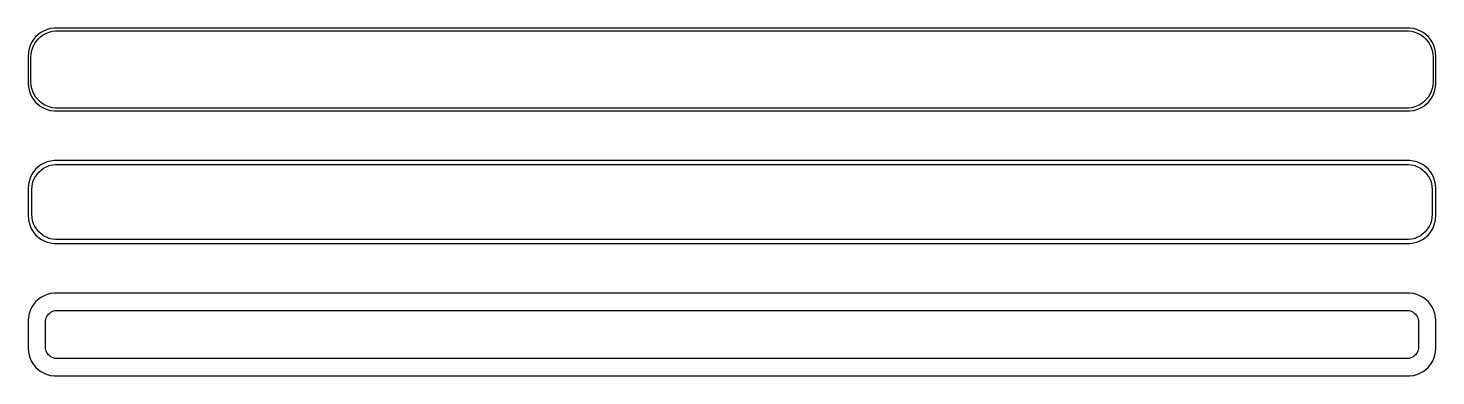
# Model space of a CAD drawing. Header units: metres. Extents: x -128 to 128, y 65 to 127.
import ezdxf

# ---------------------------------------------------------------- set-up
doc = ezdxf.new("R2010")
doc.units = ezdxf.units.M

msp = doc.modelspace()

# ---------------------------------------------------------------- linework, layer by layer
for p, q in [((-126.545, 125.439), (-126.882, 124.909)), ((-126.145, 125.923), (-126.545, 125.439)), ((-126.412, 124.538), (-126.093, 125.042)), ((-125.687, 126.353), (-126.145, 125.923)), ((-126.093, 125.042), (-125.713, 125.502)), ((-125.713, 125.502), (-125.278, 125.91)), ((-125.179, 126.722), (-125.687, 126.353)), ((-125.278, 125.91), (-124.795, 126.261)), ((-124.629, 127.024), (-125.179, 126.722)), ((-124.795, 126.261), (-124.272, 126.548)), ((-124.045, 127.255), (-124.629, 127.024)), ((-124.272, 126.548), (-123.718, 126.768)), ((-123.437, 127.411), (-124.045, 127.255)), ((-123.718, 126.768), (-123.14, 126.916)), ((-122.814, 127.49), (-123.437, 127.411)), ((-123.14, 126.916), (-122.548, 126.991)), ((122.814, 127.49), (-122.814, 127.49)), ((-122.548, 126.991), (122.548, 126.991)), ((122.548, 126.991), (123.14, 126.916)), ((123.437, 127.411), (122.814, 127.49)), ((123.14, 126.916), (123.718, 126.768)), ((124.045, 127.255), (123.437, 127.411)), ((123.718, 126.768), (124.272, 126.548)), ((124.629, 127.024), (124.045, 127.255)), ((124.272, 126.548), (124.795, 126.261)), ((125.179, 126.722), (124.629, 127.024)), ((124.795, 126.261), (125.278, 125.91)), ((125.687, 126.353), (125.179, 126.722)), ((125.278, 125.91), (125.713, 125.502)), ((126.145, 125.923), (125.687, 126.353)), ((125.713, 125.502), (126.093, 125.042)), ((126.093, 125.042), (126.412, 124.538)), ((126.545, 125.439), (126.145, 125.923)), ((126.882, 124.909), (126.545, 125.439)), ((-127.461, 123.127), (-127.5, 122.5)), ((-127.5, 122.5), (-127.5, 117.5)), ((-127.343, 123.743), (-127.461, 123.127)), ((-127.149, 124.341), (-127.343, 123.743)), ((-126.882, 124.909), (-127.149, 124.341)), ((-127, 122.25), (-126.963, 122.845)), ((-126.963, 122.845), (-126.851, 123.431)), ((-126.851, 123.431), (-126.666, 123.999)), ((-126.666, 123.999), (-126.412, 124.538)), ((126.412, 124.538), (126.666, 123.999)), ((126.666, 123.999), (126.851, 123.431)), ((126.851, 123.431), (126.963, 122.845)), ((127.149, 124.341), (126.882, 124.909)), ((126.963, 122.845), (127, 122.25)), ((127.343, 123.743), (127.149, 124.341)), ((127.461, 123.127), (127.343, 123.743)), ((127.5, 122.5), (127.461, 123.127)), ((127.5, 117.5), (127.5, 122.5)), ((-127, 117.75), (-127, 122.25)), ((127, 122.25), (127, 117.75)), ((-127.5, 117.5), (-127.461, 116.873)), ((-126.963, 117.155), (-127, 117.75)), ((127, 117.75), (126.963, 117.155)), ((127.461, 116.873), (127.5, 117.5)), ((-127.461, 116.873), (-127.343, 116.257)), ((-127.343, 116.257), (-127.149, 115.659)), ((-127.149, 115.659), (-126.882, 115.091)), ((-126.851, 116.569), (-126.963, 117.155)), ((-126.882, 115.091), (-126.545, 114.561)), ((-126.666, 116.001), (-126.851, 116.569)), ((-126.412, 115.462), (-126.666, 116.001)), ((-126.093, 114.958), (-126.412, 115.462)), ((-125.713, 114.498), (-126.093, 114.958)), ((126.093, 114.958), (125.713, 114.498)), ((126.412, 115.462), (126.093, 114.958)), ((126.666, 116.001), (126.412, 115.462)), ((126.545, 114.561), (126.882, 115.091)), ((126.851, 116.569), (126.666, 116.001)), ((126.963, 117.155), (126.851, 116.569)), ((126.882, 115.091), (127.149, 115.659)), ((127.149, 115.659), (127.343, 116.257)), ((127.343, 116.257), (127.461, 116.873)), ((-126.545, 114.561), (-126.145, 114.077)), ((-126.145, 114.077), (-125.687, 113.647)), ((-125.278, 114.09), (-125.713, 114.498)), ((-125.687, 113.647), (-125.179, 113.278)), ((-124.795, 113.739), (-125.278, 114.09)), ((-125.179, 113.278), (-124.629, 112.976)), ((-124.272, 113.452), (-124.795, 113.739)), ((-124.629, 112.976), (-124.045, 112.745)), ((-123.718, 113.232), (-124.272, 113.452)), ((-124.045, 112.745), (-123.437, 112.589)), ((-123.14, 113.084), (-123.718, 113.232)), ((-123.437, 112.589), (-122.814, 112.51)), ((-122.548, 113.009), (-123.14, 113.084)), ((-122.814, 112.51), (122.814, 112.51)), ((122.548, 113.009), (-122.548, 113.009)), ((123.14, 113.084), (122.548, 113.009)), ((122.814, 112.51), (123.437, 112.589)), ((123.718, 113.232), (123.14, 113.084)), ((123.437, 112.589), (124.045, 112.745)), ((124.272, 113.452), (123.718, 113.232)), ((124.045, 112.745), (124.629, 112.976)), ((124.795, 113.739), (124.272, 113.452)), ((124.629, 112.976), (125.179, 113.278)), ((125.278, 114.09), (124.795, 113.739)), ((125.179, 113.278), (125.687, 113.647)), ((125.713, 114.498), (125.278, 114.09)), ((125.687, 113.647), (126.145, 114.077)), ((126.145, 114.077), (126.545, 114.561)), ((-125.687, 102.353), (-126.145, 101.923)), ((-125.179, 102.722), (-125.687, 102.353)), ((-124.629, 103.024), (-125.179, 102.722)), ((-125.168, 101.778), (-124.703, 102.116)), ((-124.703, 102.116), (-124.199, 102.393)), ((-124.045, 103.255), (-124.629, 103.024)), ((-124.199, 102.393), (-123.665, 102.604)), ((-123.437, 103.411), (-124.045, 103.255)), ((-123.665, 102.604), (-123.108, 102.747)), ((-122.814, 103.49), (-123.437, 103.411)), ((-123.108, 102.747), (-122.537, 102.819)), ((122.814, 103.49), (-122.814, 103.49)), ((-122.537, 102.819), (122.537, 102.819)), ((122.537, 102.819), (123.108, 102.747)), ((123.437, 103.411), (122.814, 103.49)), ((123.108, 102.747), (123.665, 102.604)), ((124.045, 103.255), (123.437, 103.411)), ((123.665, 102.604), (124.199, 102.393)), ((124.629, 103.024), (124.045, 103.255)), ((124.199, 102.393), (124.703, 102.116)), ((125.179, 102.722), (124.629, 103.024)), ((124.703, 102.116), (125.168, 101.778)), ((125.687, 102.353), (125.179, 102.722)), ((126.145, 101.923), (125.687, 102.353)), ((-127.343, 99.7434), (-127.461, 99.1267)), ((-127.149, 100.341), (-127.343, 99.7434)), ((-126.882, 100.909), (-127.149, 100.341)), ((-126.545, 101.439), (-126.882, 100.909)), ((-126.685, 99.3886), (-126.507, 99.9354)), ((-126.145, 101.923), (-126.545, 101.439)), ((-126.507, 99.9354), (-126.262, 100.456)), ((-126.262, 100.456), (-125.954, 100.941)), ((-125.954, 100.941), (-125.588, 101.384)), ((-125.588, 101.384), (-125.168, 101.778)), ((125.168, 101.778), (125.588, 101.384)), ((125.588, 101.384), (125.954, 100.941)), ((125.954, 100.941), (126.262, 100.456)), ((126.545, 101.439), (126.145, 101.923)), ((126.262, 100.456), (126.507, 99.9354)), ((126.507, 99.9354), (126.685, 99.3886)), ((126.882, 100.909), (126.545, 101.439)), ((127.149, 100.341), (126.882, 100.909)), ((127.343, 99.7434), (127.149, 100.341)), ((127.461, 99.1267), (127.343, 99.7434)), ((-127.461, 99.1267), (-127.5, 98.5)), ((-127.5, 98.5), (-127.5, 93.5)), ((-126.828, 98.25), (-126.792, 98.8238)), ((-126.828, 93.75), (-126.828, 98.25)), ((-126.792, 98.8238), (-126.685, 99.3886)), ((126.685, 99.3886), (126.792, 98.8238)), ((126.792, 98.8238), (126.828, 98.25)), ((126.828, 98.25), (126.828, 93.75)), ((127.5, 98.5), (127.461, 99.1267)), ((127.5, 93.5), (127.5, 98.5)), ((-127.5, 93.5), (-127.461, 92.8733)), ((-127.461, 92.8733), (-127.343, 92.2566)), ((-127.343, 92.2566), (-127.149, 91.6594)), ((-126.792, 93.1762), (-126.828, 93.75)), ((-126.685, 92.6114), (-126.792, 93.1762)), ((-126.507, 92.0646), (-126.685, 92.6114)), ((-126.262, 91.5443), (-126.507, 92.0646)), ((126.507, 92.0646), (126.262, 91.5443)), ((126.685, 92.6114), (126.507, 92.0646)), ((126.792, 93.1762), (126.685, 92.6114)), ((126.828, 93.75), (126.792, 93.1762)), ((127.149, 91.6594), (127.343, 92.2566)), ((127.343, 92.2566), (127.461, 92.8733)), ((127.461, 92.8733), (127.5, 93.5)), ((-127.149, 91.6594), (-126.882, 91.0912)), ((-126.882, 91.0912), (-126.545, 90.5611)), ((-126.545, 90.5611), (-126.145, 90.0773)), ((-125.954, 91.0589), (-126.262, 91.5443)), ((-126.145, 90.0773), (-125.687, 89.6474)), ((-125.588, 90.6158), (-125.954, 91.0589)), ((-125.687, 89.6474), (-125.179, 89.2784)), ((-125.168, 90.2223), (-125.588, 90.6158)), ((-125.179, 89.2784), (-124.629, 88.9759)), ((-124.703, 89.8843), (-125.168, 90.2223)), ((-124.199, 89.6073), (-124.703, 89.8843)), ((-123.665, 89.3956), (-124.199, 89.6073)), ((-123.108, 89.2527), (-123.665, 89.3956)), ((-122.537, 89.1806), (-123.108, 89.2527)), ((123.108, 89.2527), (122.537, 89.1806)), ((123.665, 89.3956), (123.108, 89.2527)), ((124.199, 89.6073), (123.665, 89.3956)), ((124.703, 89.8843), (124.199, 89.6073)), ((124.629, 88.9759), (125.179, 89.2784)), ((125.168, 90.2223), (124.703, 89.8843)), ((125.588, 90.6158), (125.168, 90.2223)), ((125.179, 89.2784), (125.687, 89.6474)), ((125.954, 91.0589), (125.588, 90.6158)), ((125.687, 89.6474), (126.145, 90.0773)), ((126.262, 91.5443), (125.954, 91.0589)), ((126.145, 90.0773), (126.545, 90.5611)), ((126.545, 90.5611), (126.882, 91.0912)), ((126.882, 91.0912), (127.149, 91.6594)), ((-124.629, 88.9759), (-124.045, 88.7447)), ((-124.045, 88.7447), (-123.437, 88.5886)), ((-123.437, 88.5886), (-122.814, 88.5099)), ((-122.814, 88.5099), (122.814, 88.5099)), ((122.537, 89.1806), (-122.537, 89.1806)), ((122.814, 88.5099), (123.437, 88.5886)), ((123.437, 88.5886), (124.045, 88.7447)), ((124.045, 88.7447), (124.629, 88.9759)), ((-124.045, 79.2553), (-124.629, 79.0241)), ((-123.437, 79.4114), (-124.045, 79.2553)), ((-122.814, 79.4901), (-123.437, 79.4114)), ((122.814, 79.4901), (-122.814, 79.4901)), ((123.437, 79.4114), (122.814, 79.4901)), ((124.045, 79.2553), (123.437, 79.4114)), ((124.629, 79.0241), (124.045, 79.2553)), ((-126.882, 76.9088), (-127.149, 76.3406)), ((-126.545, 77.4389), (-126.882, 76.9088)), ((-126.145, 77.9227), (-126.545, 77.4389)), ((-125.687, 78.3526), (-126.145, 77.9227)), ((-125.179, 78.7216), (-125.687, 78.3526)), ((-124.629, 79.0241), (-125.179, 78.7216)), ((125.179, 78.7216), (124.629, 79.0241)), ((125.687, 78.3526), (125.179, 78.7216)), ((126.145, 77.9227), (125.687, 78.3526)), ((126.545, 77.4389), (126.145, 77.9227)), ((126.882, 76.9088), (126.545, 77.4389)), ((127.149, 76.3406), (126.882, 76.9088)), ((-127.461, 75.1267), (-127.5, 74.5)), ((-127.5, 74.5), (-127.5, 69.5)), ((-127.343, 75.7434), (-127.461, 75.1267)), ((-127.149, 76.3406), (-127.343, 75.7434)), ((-124.36, 74.25), (-124.343, 74.5144)), ((-124.36, 69.75), (-124.36, 74.25)), ((-124.343, 74.5144), (-124.293, 74.7746)), ((-124.293, 74.7746), (-124.211, 75.0266)), ((-124.211, 75.0266), (-124.099, 75.2663)), ((-124.099, 75.2663), (-123.957, 75.49)), ((-123.957, 75.49), (-123.788, 75.6941)), ((-123.788, 75.6941), (-123.595, 75.8755)), ((-123.595, 75.8755), (-123.38, 76.0312)), ((-123.38, 76.0312), (-123.148, 76.1588)), ((-123.148, 76.1588), (-122.902, 76.2564)), ((-122.902, 76.2564), (-122.645, 76.3223)), ((-122.645, 76.3223), (-122.382, 76.3555)), ((-122.382, 76.3555), (122.382, 76.3555)), ((122.382, 76.3555), (122.645, 76.3223)), ((122.645, 76.3223), (122.902, 76.2564)), ((122.902, 76.2564), (123.148, 76.1588)), ((123.148, 76.1588), (123.38, 76.0312)), ((123.38, 76.0312), (123.595, 75.8755)), ((123.595, 75.8755), (123.788, 75.6941)), ((123.788, 75.6941), (123.957, 75.49)), ((123.957, 75.49), (124.099, 75.2663)), ((124.099, 75.2663), (124.211, 75.0266)), ((124.211, 75.0266), (124.293, 74.7746)), ((124.293, 74.7746), (124.343, 74.5144)), ((124.343, 74.5144), (124.36, 74.25)), ((124.36, 74.25), (124.36, 69.75)), ((127.343, 75.7434), (127.149, 76.3406)), ((127.461, 75.1267), (127.343, 75.7434)), ((127.5, 74.5), (127.461, 75.1267)), ((127.5, 69.5), (127.5, 74.5)), ((-127.5, 69.5), (-127.461, 68.8733)), ((-127.461, 68.8733), (-127.343, 68.2566)), ((-124.343, 69.4856), (-124.36, 69.75)), ((-124.293, 69.2254), (-124.343, 69.4856)), ((-124.211, 68.9734), (-124.293, 69.2254)), ((-124.099, 68.7337), (-124.211, 68.9734)), ((124.211, 68.9734), (124.099, 68.7337)), ((124.293, 69.2254), (124.211, 68.9734)), ((124.343, 69.4856), (124.293, 69.2254)), ((124.36, 69.75), (124.343, 69.4856)), ((127.343, 68.2566), (127.461, 68.8733)), ((127.461, 68.8733), (127.5, 69.5)), ((-127.343, 68.2566), (-127.149, 67.6594)), ((-127.149, 67.6594), (-126.882, 67.0912)), ((-126.882, 67.0912), (-126.545, 66.5611)), ((-126.545, 66.5611), (-126.145, 66.0773)), ((-123.957, 68.51), (-124.099, 68.7337)), ((-123.788, 68.3059), (-123.957, 68.51)), ((-123.595, 68.1245), (-123.788, 68.3059)), ((-123.38, 67.9688), (-123.595, 68.1245)), ((-123.148, 67.8412), (-123.38, 67.9688)), ((-122.902, 67.7436), (-123.148, 67.8412)), ((-122.645, 67.6777), (-122.902, 67.7436)), ((-122.382, 67.6445), (-122.645, 67.6777)), ((122.382, 67.6445), (-122.382, 67.6445)), ((122.645, 67.6777), (122.382, 67.6445)), ((122.902, 67.7436), (122.645, 67.6777)), ((123.148, 67.8412), (122.902, 67.7436)), ((123.38, 67.9688), (123.148, 67.8412)), ((123.595, 68.1245), (123.38, 67.9688)), ((123.788, 68.3059), (123.595, 68.1245)), ((123.957, 68.51), (123.788, 68.3059)), ((124.099, 68.7337), (123.957, 68.51)), ((126.145, 66.0773), (126.545, 66.5611)), ((126.545, 66.5611), (126.882, 67.0912)), ((126.882, 67.0912), (127.149, 67.6594)), ((127.149, 67.6594), (127.343, 68.2566)), ((-126.145, 66.0773), (-125.687, 65.6474)), ((-125.687, 65.6474), (-125.179, 65.2784)), ((-125.179, 65.2784), (-124.629, 64.9759)), ((-124.629, 64.9759), (-124.045, 64.7447)), ((-124.045, 64.7447), (-123.437, 64.5886)), ((-123.437, 64.5886), (-122.814, 64.5099)), ((-122.814, 64.5099), (122.814, 64.5099)), ((122.814, 64.5099), (123.437, 64.5886)), ((123.437, 64.5886), (124.045, 64.7447)), ((124.045, 64.7447), (124.629, 64.9759)), ((124.629, 64.9759), (125.179, 65.2784)), ((125.179, 65.2784), (125.687, 65.6474)), ((125.687, 65.6474), (126.145, 66.0773))]:
    msp.add_line(p, q)

doc.saveas('drawing.dxf')
